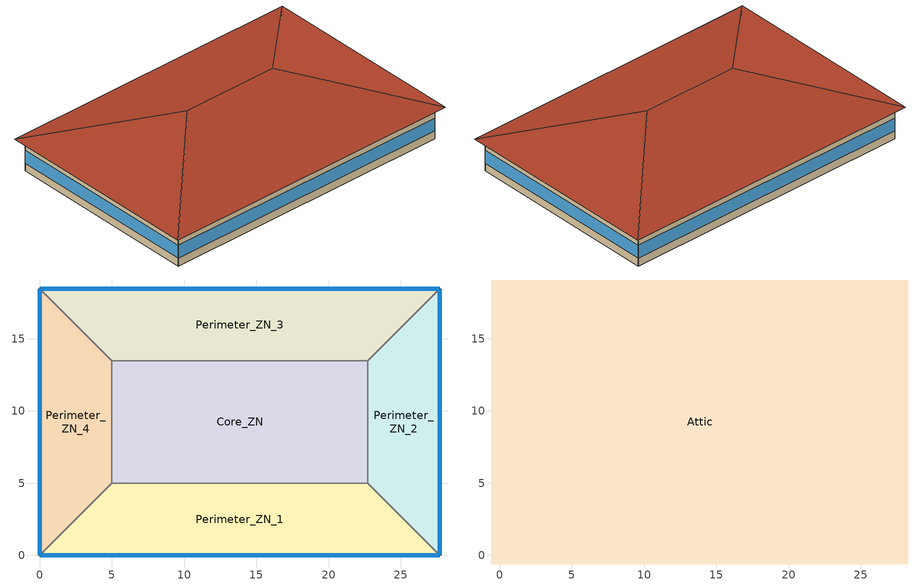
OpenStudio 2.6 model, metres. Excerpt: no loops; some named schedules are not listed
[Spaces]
Perimeter_ZN_1
 floor ground: 22.69,5 27.69,0 0,0 5,5 z0
 wall outside: 0,0 27.69,0 z0:3.05
 wall to Perimeter_ZN_4: 5,5 0,0 z0:3.05
 wall to Core_ZN: 22.69,5 5,5 z0:3.05
 wall to Perimeter_ZN_2: 27.69,0 22.69,5 z0:3.05
 window: 0.03,0 27.66,0 z0.76:1.98
Perimeter_ZN_2
 floor ground: 27.69,18.46 27.69,0 22.69,5 22.69,13.46 z0
 wall outside: 27.69,0 27.69,18.46 z0:3.05
 wall to Perimeter_ZN_3: 27.69,18.46 22.69,13.46 z0:3.05
 wall to Core_ZN: 22.69,13.46 22.69,5 z0:3.05
 window: 27.69,0.03 27.69,18.43 z0.76:1.99
Perimeter_ZN_3
 floor ground: 27.69,18.46 22.69,13.46 5,13.46 0,18.46 z0
 wall outside: 27.69,18.46 0,18.46 z0:3.05
 wall to Core_ZN: 5,13.46 22.69,13.46 z0:3.05
 wall to Perimeter_ZN_4: 0,18.46 5,13.46 z0:3.05
 window: 27.66,18.46 0.03,18.46 z0.76:1.98
Perimeter_ZN_4
 floor ground: 0,18.46 5,13.46 5,5 0,0 z0
 wall outside: 0,18.46 0,0 z0:3.05
 wall to Core_ZN: 5,5 5,13.46 z0:3.05
 window: 0,18.43 0,0.03 z0.76:1.99
Core_ZN
 floor ground: 22.69,13.46 22.69,5 5,5 5,13.46 z0
Attic
 floor outside: 28.29,19.06 27.69,18.46 0,18.46 -0.6,19.06 z3.05; -0.6,19.06 0,18.46 0,0 -0.6,-0.6 z3.05; 28.29,19.06 28.29,-0.6 27.69,0 27.69,18.46 z3.05; 27.69,0 28.29,-0.6 -0.6,-0.6 0,0 z3.05
 floor to Perimeter_ZN_4: 0,18.46 5,13.46 5,5 0,0 z3.05
 floor to Perimeter_ZN_1: 22.69,5 27.69,0 0,0 5,5 z3.05
 floor to Perimeter_ZN_2: 27.69,18.46 27.69,0 22.69,5 22.69,13.46 z3.05
 floor to Core_ZN: 22.69,13.46 22.69,5 5,5 5,13.46 z3.05
 floor to Perimeter_ZN_3: 27.69,18.46 22.69,13.46 5,13.46 0,18.46 z3.05
 roof outside: 18.46,9.23,6.33 28.29,-0.6,3.05 28.29,19.06,3.05; 18.46,9.23,6.33 28.29,19.06,3.05 -0.6,19.06,3.05 9.23,9.23,6.33; 9.23,9.23,6.33 -0.6,-0.6,3.05 28.29,-0.6,3.05 18.46,9.23,6.33; 9.23,9.23,6.33 -0.6,19.06,3.05 -0.6,-0.6,3.05
[Site]
Vancouver Intl AP_BC_CAN: Latitude {deg}=49.195; Longitude {deg}=-123.184; Time Zone {hr}=-8; Elevation {m}=4.3; Terrain=City
[Building]
SmallOffice-CAN_BC_Vancouver.Intl.AP.718920_CWEC2016.epw created: 2019-05-17 15:21:50 +0000: North Axis {deg}=0; Default Construction Set=BTAP-Mass at hdd = 2800.0; Standards Number of Stories=1; Standards Number of Above Ground Stories=1; Standards Building Type=NECB2017_SmallOffice
[Site:WaterMainsTemperature]
Calculation Method=Correlation; Annual Average Outdoor Air Temperature {C}=10.4083; Maximum Difference In Monthly Average Outdoor Air Temperatures {deltaC}=14.1
[Site:GroundTemperature:BuildingSurface]
19.527, 19.502, 19.536, 19.598, 20.002, 21.64, 22.225, 22.375, 21.449, 20.121, 19.802, 19.633
[SizingPeriod:DesignDay] Barometric Pressure {Pa}=101273; Sky Clearness=0; Rain Indicator=0; Snow Indicator=0; Day of Month=21; Daylight Saving Time Indicator=0; Humidity Indicating Type=Wetbulb; Dry-Bulb Temperature Range Modifier Type=DefaultMultipliers
Name | Maximum Dry-Bulb Temperature {C} | Daily Dry-Bulb Temperature Range {deltaC} | Humidity Indicating Conditions at Maximum Dry-Bulb | Wind Speed {m/s} | Wind Direction {deg} | Month | Day Type | Solar Model Indicator | ASHRAE Taub | ASHRAE Taud
Vancouver Intl AP Ann Clg .4% Condns DB=>MWB | 25.1 | 7.6 | 18.5 | 3.7 | 300 | 7 | SummerDesignDay | ASHRAETau | 0.359 | 2.485
Vancouver Intl AP Ann Htg 99.6% Condns DB | -6.1 | 0 | -6.1 | 3 | 100 | 12 | WinterDesignDay | ASHRAEClearSky
[Material:NoMass] Roughness=Smooth; Thermal Absorptance=0.9; Solar Absorptance=0.7
Name | Thermal Resistance {m2-K/W} | Visible Absorptance
Typical Carpet Pad | 0.21648 | 0.8
Typical Insulation 1 | 4.14482 | 0.7
Typical Insulation 2 | 2.90366 | 0.7
Typical Insulation 3 | 5.18133 | 0.7
Typical Carpet Pad 2 | 1.25503 | 0.8
Typical Carpet Pad 3 | 1.69459 | 0.8
Typical Insulation 4 | 0.476173 | 0.7
Typical Insulation 5 | 0.47619 | 0.7
[Material]
Name | Roughness | Thickness {m} | Conductivity {W/m-K} | Density {kg/m3} | Specific Heat {J/kg-K} | Thermal Absorptance | Solar Absorptance | Visible Absorptance
100mm Normalweight concrete floor | MediumSmooth | 0.1016 | 2.31 | 2322 | 832
G01 13mm gypsum board | Smooth | 0.0127 | 0.16 | 800 | 1090 | 0.9 | 0.7 | 0.5
G05 25mm wood | MediumSmooth | 0.0254 | 0.15 | 608 | 1630 | 0.9 | 0.5 | 0.5
4 in. Normalweight Concrete Floor | MediumRough | 0.1016 | 2.31 | 2322 | 832 | 0.9 | 0.7 | 0.7
1IN Stucco | Smooth | 0.0253 | 0.6918 | 1858 | 837 | 0.9 | 0.7 | 0.92
8IN CONCRETE HW RefBldg | Rough | 0.2032 | 1.311 | 2240 | 836.8 | 0.9 | 0.7 | 0.7
1/2IN Gypsum | Smooth | 0.0127 | 0.16 | 784.9 | 830 | 0.9 | 0.4 | 0.4
Metal Roof Surface; F08 Metal surface | Smooth | 0.0008 | 45.28 | 7824 | 500 | 0.9 | 0.7 | 0.7
6 in. Normalweight Concrete Floor | MediumRough | 0.1524 | 2.31 | 2322 | 832 | 0.9 | 0.7 | 0.7
[Construction]
BTAP-Int-Floor: 100mm Normalweight concrete floor, Typical Carpet Pad
BTAP-Int-Wall: G01 13mm gypsum board, G01 13mm gypsum board
BTAP-Int-Ceiling: Typical Carpet Pad, 100mm Normalweight concrete floor
BTAP-Ext-DaylightDiffuser: SimpleGlazing
BTAP-Int-Door: G05 25mm wood
BTAP-Ext-Floor-Mass:U-0.227: Typical Insulation 1, 4 in. Normalweight Concrete Floor, Typical Carpet Pad
BTAP-Ext-Wall-Mass:U-0.315: 1IN Stucco, 8IN CONCRETE HW RefBldg, Typical Insulation 2, 1/2IN Gypsum
BTAP-Ext-Roof-Metal:U-0.193: Metal Roof Surface, Typical Insulation 3
BTAP-Grnd-Floor-Mass:U-0.757: 6 in. Normalweight Concrete Floor, Typical Carpet Pad 2
BTAP-Grnd-Roof-Mass:U-0.568: 6 in. Normalweight Concrete Floor, Typical Carpet Pad 3
BTAP-Ext-Door:U-2.1: F08 Metal surface, Typical Insulation 4
BTAP-Ext-OverHeadDoor:U-2.1: Typical Insulation 5
BTAP-Ext-DaylightDiffuser:U=0.210 SHGC=0.600: SimpleGlazing:U=0.210 SHGC=0.600
[DefaultConstructionSet]
BTAP-Mass at hdd = 2800.0: Default Exterior Surface Constructions=BTAP-Mass at hdd = 2800.0; Default Interior Surface Constructions=Default Surface Constructions 2; Default Ground Contact Surface Constructions=BTAP-Mass at hdd = 2800.0 1; Default Exterior SubSurface Constructions=BTAP-Mass at hdd = 2800.0; Default Interior SubSurface Constructions=Default Sub Surface Constructions 2; Interior Partition Construction=BTAP-Int-Door
[DefaultSurfaceConstructions]
Name | Floor Construction | Wall Construction | Roof Ceiling Construction
Default Surface Constructions 2 | BTAP-Int-Floor | BTAP-Int-Wall | BTAP-Int-Ceiling
BTAP-Mass at hdd = 2800.0 | BTAP-Ext-Floor-Mass:U-0.227 | BTAP-Ext-Wall-Mass:U-0.315 | BTAP-Ext-Roof-Metal:U-0.193
BTAP-Mass at hdd = 2800.0 1 | BTAP-Grnd-Floor-Mass:U-0.757 | BTAP-Grnd-Roof-Mass:U-0.568 | BTAP-Grnd-Roof-Mass:U-0.568
[DefaultSubSurfaceConstructions]
Name | Fixed Window Construction | Operable Window Construction | Door Construction | Glass Door Construction | Overhead Door Construction | Skylight Construction | Tubular Daylight Dome Construction | Tubular Daylight Diffuser Construction
Default Sub Surface Constructions 2 | BTAP-Ext-DaylightDiffuser | BTAP-Ext-DaylightDiffuser | BTAP-Int-Door
BTAP-Mass at hdd = 2800.0 | BTAP-Ext-DaylightDiffuser:U=0.210 SHGC=0.600 | BTAP-Ext-DaylightDiffuser:U=0.210 SHGC=0.600 | BTAP-Ext-Door:U-2.1 | BTAP-Ext-DaylightDiffuser:U=0.210 SHGC=0.600 | BTAP-Ext-OverHeadDoor:U-2.1 | BTAP-Ext-DaylightDiffuser:U=0.210 SHGC=0.600 | BTAP-Ext-DaylightDiffuser:U=0.210 SHGC=0.600 | BTAP-Ext-DaylightDiffuser:U=0.210 SHGC=0.600
[WindowMaterial:SimpleGlazingSystem] Solar Heat Gain Coefficient=0.6; Visible Transmittance=0.21
Name | U-Factor {W/m2-K}
SimpleGlazing | 2.2
SimpleGlazing:U=0.210 SHGC=0.600 | 2.1
[Space]
Name | Space Type | Building Story | Thermal Zone | Part of Total Floor Area
Perimeter_ZN_1 | Space Function Office enclosed <= 25 m2 | Building Story 1 | Sp-Perimeter_ZN_1 Sys-3 Flr-1 Sch-A HPlcmt-south ZN | Yes
Attic | Space Function - undefined - | Building Story 2 | Sp-Attic Sys-0 Flr-2 Sch-- undefined - HPlcmt-core ZN | No
Perimeter_ZN_2 | Space Function Office enclosed <= 25 m2 | Building Story 1 | Sp-Perimeter_ZN_2 Sys-3 Flr-1 Sch-A HPlcmt-east ZN | Yes
Perimeter_ZN_3 | Space Function Office enclosed <= 25 m2 | Building Story 1 | Sp-Perimeter_ZN_3 Sys-3 Flr-1 Sch-A HPlcmt-north ZN | Yes
Perimeter_ZN_4 | Space Function Office enclosed <= 25 m2 | Building Story 1 | Sp-Perimeter_ZN_4 Sys-3 Flr-1 Sch-A HPlcmt-west ZN | Yes
Core_ZN | Space Function Office enclosed <= 25 m2 | Building Story 1 | Sp-Core_ZN Sys-3 Flr-1 Sch-A HPlcmt-core ZN | Yes
[BuildingStory]
Name | Nominal Z Coordinate {m}
Building Story 1 | 0
Building Story 2 | 3.05
[SpaceType] Standards Building Type=Space Function
Name | Default Schedule Set | Design Specification Outdoor Air Object | Standards Space Type
Space Function - undefined - | Space Function - undefined - Schedule Set | Space Function - undefined - Ventilation | - undefined -
Space Function Office enclosed <= 25 m2 | Space Function Office enclosed <= 25 m2 Schedule Set | Space Function Office enclosed <= 25 m2 Ventilation | Office enclosed <= 25 m2
[DesignSpecification:OutdoorAir] Outdoor Air Flow per Person {m3/s-person}=0; Outdoor Air Flow Air Changes per Hour {1/hr}=0
Name | Outdoor Air Flow per Floor Area {m3/s-m2} | Outdoor Air Method | Outdoor Air Flow Rate {m3/s}
Space Function - undefined - Ventilation | 0
Space Function Office enclosed <= 25 m2 Ventilation | 0.00042164 | Sum | 0
[DefaultScheduleSet] Infiltration Schedule=Always On
Name | Number of People Schedule | People Activity Level Schedule | Lighting Schedule | Electric Equipment Schedule
Space Function - undefined - Schedule Set
Space Function Office enclosed <= 25 m2 Schedule Set | NECB-A-Occupancy | NECB-Activity | NECB-A-Occupancy-NECB-A-Lighting-0.3-0.1-0.67-Light Ruleset | NECB-A-Electric-Equipment
[ThermostatSetpoint:DualSetpoint]
Name | Heating Setpoint Temperature Schedule | Cooling Setpoint Temperature Schedule
Space Function - undefined - Thermostat 2
Space Function Office enclosed <= 25 m2 Thermostat 6; Space Function Office enclosed <= 25 m2 Thermostat 7; Space Function Office enclosed <= 25 m2 Thermostat 8; Space Function Office enclosed <= 25 m2 Thermostat 9; Space Function Office enclosed <= 25 m2 Thermostat 10 | NECB-A-Thermostat Setpoint-Heating | NECB-A-Thermostat Setpoint-Cooling
[People:Definition]
Space Function Office enclosed <= 25 m2 People Definition: Number of People Calculation Method=People/Area; People per Space Floor Area {person/m2}=0.0500182; Fraction Radiant=0.3
[People]
Space Function Office enclosed <= 25 m2 People: People Definition=Space Function Office enclosed <= 25 m2 People Definition; Space or SpaceType=Space Function Office enclosed <= 25 m2; Work Efficiency Schedule=Work Efficiency Schedule; Clothing Insulation Schedule=Clothing Schedule; Air Velocity Schedule=Air Velocity Schedule; Multiplier=1
[Lights:Definition]
Space Function Office enclosed <= 25 m2 Lights Definition: Design Level Calculation Method=Watts/Area; Watts per Space Floor Area {W/m2}=9.99992; Fraction Radiant=0.5; Fraction Visible=0.2
[Lights]
Space Function Office enclosed <= 25 m2 Lights: Lights Definition=Space Function Office enclosed <= 25 m2 Lights Definition; Space or SpaceType=Space Function Office enclosed <= 25 m2; Fraction Replaceable=1
[ElectricEquipment:Definition]
Space Function Office enclosed <= 25 m2 Elec Equip Definition: Design Level Calculation Method=Watts/Area; Watts per Space Floor Area {W/m2}=7.50273; Fraction Radiant=0.5
[ElectricEquipment]
Space Function Office enclosed <= 25 m2 Elec Equip: Electric Equipment Definition=Space Function Office enclosed <= 25 m2 Elec Equip Definition; Space or SpaceType=Space Function Office enclosed <= 25 m2
[SpaceInfiltration:DesignFlowRate] Schedule=Always On Discrete; Design Flow Rate Calculation Method=Flow/ExteriorArea; Constant Term Coefficient=0; Temperature Term Coefficient=0; Velocity Term Coefficient=0.224; Velocity Squared Term Coefficient=0
Name | Space or SpaceType | Flow per Exterior Surface Area {m3/s-m2}
Attic Infiltration | Attic | 0.000228332
Perimeter_ZN_1 Infiltration | Perimeter_ZN_1 | 0.00025
Perimeter_ZN_2 Infiltration | Perimeter_ZN_2 | 0.00025
Perimeter_ZN_3 Infiltration | Perimeter_ZN_3 | 0.00025
Perimeter_ZN_4 Infiltration | Perimeter_ZN_4 | 0.00025
[ThermalZone] Use Ideal Air Loads=No
Name | Thermostat
Sp-Attic Sys-0 Flr-2 Sch-- undefined - HPlcmt-core ZN | Space Function - undefined - Thermostat 2
Sp-Perimeter_ZN_3 Sys-3 Flr-1 Sch-A HPlcmt-north ZN | Space Function Office enclosed <= 25 m2 Thermostat 6
Sp-Perimeter_ZN_2 Sys-3 Flr-1 Sch-A HPlcmt-east ZN | Space Function Office enclosed <= 25 m2 Thermostat 7
Sp-Perimeter_ZN_4 Sys-3 Flr-1 Sch-A HPlcmt-west ZN | Space Function Office enclosed <= 25 m2 Thermostat 8
Sp-Perimeter_ZN_1 Sys-3 Flr-1 Sch-A HPlcmt-south ZN | Space Function Office enclosed <= 25 m2 Thermostat 9
Sp-Core_ZN Sys-3 Flr-1 Sch-A HPlcmt-core ZN | Space Function Office enclosed <= 25 m2 Thermostat 10
[Sizing:Zone]
Sp-Attic Sys-0 Flr-2 Sch-- undefined - HPlcmt-core ZN: Zone Cooling Design Supply Air Temperature Input Method=SupplyAirTemperature; Zone Cooling Design Supply Air Temperature {C}=14; Zone Cooling Design Supply Air Temperature Difference {deltaC}=11.11; Zone Heating Design Supply Air Temperature Input Method=SupplyAirTemperature; Zone Heating Design Supply Air Temperature {C}=40; Zone Heating Design Supply Air Temperature Difference {deltaC}=11.11; Zone Cooling Design Supply Air Humidity Ratio {kg-H2O/kg-air}=0.0085; Zone Heating Design Supply Air Humidity Ratio {kg-H2O/kg-air}=0.008; Cooling Design Air Flow Method=DesignDay; Heating Design Air Flow Method=DesignDay; Account for Dedicated Outdoor Air System=No; Dedicated Outdoor Air System Control Strategy=NeutralSupplyAir; Dedicated Outdoor Air Low Setpoint Temperature for Design {C}=autosize; Dedicated Outdoor Air High Setpoint Temperature for Design {C}=autosize
[ZoneHVAC:Baseboard:Convective:Electric] Availability Schedule=Always On Discrete; Nominal Capacity {W}=autosize; Efficiency=1
Zone HVAC Baseboard Convective Electric 1; Zone HVAC Baseboard Convective Electric 2; Zone HVAC Baseboard Convective Electric 3; Zone HVAC Baseboard Convective Electric 4; Zone HVAC Baseboard Convective Electric 5
[AvailabilityManager:NightCycle] Control Type=CycleOnAny; Thermostat Tolerance {deltaC}=1; Cycling Run Time {s}=3600
Availability Manager Night Cycle 1; Availability Manager Night Cycle 2; Availability Manager Night Cycle 3
[Coil:Cooling:DX:VariableSpeed:SpeedData] Reference Unit Gross Rated Total Cooling Capacity {W}=8914.19; Reference Unit Gross Rated Sensible Heat Ratio=0.79; Reference Unit Rated Air Flow Rate {m3/s}=0.944
Name | Reference Unit Gross Rated Cooling COP | Total Cooling Capacity Function of Temperature Curve | Total Cooling Capacity Function of Air Flow Fraction Curve | Energy Input Ratio Function of Temperature Curve | Energy Input Ratio Function of Air Flow Fraction Curve
Coil Cooling DX Variable Speed Speed Data 1 | 3.95 | Mitsubishi Hyper Heating VRF CCAPFT curve | Mitsubishi Hyper Heating VRF CCAPFFF curve | Mitsubishi Hyper Heating VRF CEIRFT curve | Mitsubishi Hyper Heating VRF CEIRFFF curve
Coil Cooling DX Variable Speed Speed Data 2 | 3.66 | Mitsubishi Hyper Heating VRF CCAPFT curve 1 | Mitsubishi Hyper Heating VRF CCAPFFF curve 1 | Mitsubishi Hyper Heating VRF CEIRFT curve 1 | Mitsubishi Hyper Heating VRF CEIRFFF curve 1
Coil Cooling DX Variable Speed Speed Data 3 | 4.11 | Mitsubishi Hyper Heating VRF CCAPFT curve 2 | Mitsubishi Hyper Heating VRF CCAPFFF curve 2 | Mitsubishi Hyper Heating VRF CEIRFT curve 2 | Mitsubishi Hyper Heating VRF CEIRFFF curve 2
Coil Cooling DX Variable Speed Speed Data 4 | 3.66 | Mitsubishi Hyper Heating VRF CCAPFT curve 3 | Mitsubishi Hyper Heating VRF CCAPFFF curve 3 | Mitsubishi Hyper Heating VRF CEIRFT curve 3 | Mitsubishi Hyper Heating VRF CEIRFFF curve 3
Coil Cooling DX Variable Speed Speed Data 5 | 3.95 | Mitsubishi Hyper Heating VRF CCAPFT curve 4 | Mitsubishi Hyper Heating VRF CCAPFFF curve 4 | Mitsubishi Hyper Heating VRF CEIRFT curve 4 | Mitsubishi Hyper Heating VRF CEIRFFF curve 4
[Coil:Heating:DX:VariableSpeed:SpeedData] Reference Unit Gross Rated Heating Capacity {W}=9124.85; Reference Unit Rated Air Flow Rate {m3/s}=0.653
Name | Reference Unit Gross Rated Heating COP | Heating Capacity Function of Temperature Curve | Total  Heating Capacity Function of Air Flow Fraction Curve | Energy Input Ratio Function of Temperature Curve | Energy Input Ratio Function of Air Flow Fraction Curve
Coil Heating DX Variable Speed Speed Data 1 | 4 | Mitsubishi Hyper Heating VRF HCAPFT curve | Mitsubishi Hyper Heating VRF HCAPFFF curve | Mitsubishi Hyper Heating VRF HEIRFT curve | Mitsubishi Hyper Heating VRF HEIRFFF curve
Coil Heating DX Variable Speed Speed Data 2 | 4 | Mitsubishi Hyper Heating VRF HCAPFT curve 1 | Mitsubishi Hyper Heating VRF HCAPFFF curve 1 | Mitsubishi Hyper Heating VRF HEIRFT curve 1 | Mitsubishi Hyper Heating VRF HEIRFFF curve 1
Coil Heating DX Variable Speed Speed Data 3 | 3.95 | Mitsubishi Hyper Heating VRF HCAPFT curve 2 | Mitsubishi Hyper Heating VRF HCAPFFF curve 2 | Mitsubishi Hyper Heating VRF HEIRFT curve 2 | Mitsubishi Hyper Heating VRF HEIRFFF curve 2
Coil Heating DX Variable Speed Speed Data 4 | 4 | Mitsubishi Hyper Heating VRF HCAPFT curve 3 | Mitsubishi Hyper Heating VRF HCAPFFF curve 3 | Mitsubishi Hyper Heating VRF HEIRFT curve 3 | Mitsubishi Hyper Heating VRF HEIRFFF curve 3
Coil Heating DX Variable Speed Speed Data 5 | 4 | Mitsubishi Hyper Heating VRF HCAPFT curve 4 | Mitsubishi Hyper Heating VRF HCAPFFF curve 4 | Mitsubishi Hyper Heating VRF HEIRFT curve 4 | Mitsubishi Hyper Heating VRF HEIRFFF curve 4
[Schedule:Ruleset]
Always On: Default Day Schedule=Always On Default
Clothing Schedule: Default Day Schedule=Clothing Schedule Default Winter Clothes
Air Velocity Schedule: Default Day Schedule=Air Velocity Schedule Default
Work Efficiency Schedule: Default Day Schedule=Work Efficiency Schedule Default
NECB-A-Occupancy: Default Day Schedule=NECB-A-Occupancy Default
NECB-Activity: Default Day Schedule=NECB-Activity Default; Summer Design Day Schedule=NECB-Activity Summer Design Day; Winter Design Day Schedule=NECB-Activity Winter Design Day
NECB-A-Occupancy-NECB-A-Lighting-0.3-0.1-0.67-Light Ruleset: Default Day Schedule=NECB-A-Occupancy-NECB-A-Lighting-0.3-0.1-0.67-Light Default
NECB-A-Electric-Equipment: Default Day Schedule=NECB-A-Electric-Equipment Default
NECB-A-Thermostat Setpoint-Heating: Default Day Schedule=NECB-A-Thermostat Setpoint-Heating Default
NECB-A-Thermostat Setpoint-Cooling: Default Day Schedule=NECB-A-Thermostat Setpoint-Cooling Default
[Schedule:Day]
NECB-A-Occupancy Default: 7, 0, 0, 8, 0, 0.1, 9, 0, 0.7, 12, 0, 0.9, 14, 0, 0.5, 17, 0, 0.9, 18, 0, 0.7, 19, 0, 0.3, 23, 0, 0.1, 24, 0, 0
NECB-Activity Default; NECB-Activity Winter Design Day; NECB-Activity Summer Design Day: 24, 0, 130
NECB-A-Occupancy-NECB-A-Lighting-0.3-0.1-0.67-Light Default: 7, 0, 0.03495, 8, 0, 0.2097, 9, 0, 0.8, 17, 0, 0.9, 18, 0, 0.8, 19, 0, 0.5, 21, 0, 0.2097, 23, 0, 0.0699, 24, 0, 0.03495
NECB-A-Electric-Equipment Default: 7, 0, 0.2, 8, 0, 0.3, 9, 0, 0.8, 18, 0, 0.9, 19, 0, 0.5, 21, 0, 0.3, 24, 0, 0.2
NECB-A-Thermostat Setpoint-Heating Default: 6, 0, 18, 7, 0, 20, 21, 0, 22, 24, 0, 18
NECB-A-Thermostat Setpoint-Cooling Default: 6, 0, 35, 21, 0, 24, 24, 0, 35
[Schedule:Rule] Date Specification Type=DateRange; Start Month=1; Start Day=1; End Month=12; End Day=31
Name | Schedule Ruleset | Rule Order | Day Schedule | Apply Monday | Apply Tuesday | Apply Wednesday | Apply Thursday | Apply Friday | Apply Saturday | Apply Sunday
Schedule Rule 2 | NECB-A-Occupancy | 2 | NECB-A-Occupancy Default|Wkdy Day | Yes | Yes | Yes | Yes | Yes
Schedule Rule 3 | NECB-A-Occupancy | 1 | NECB-A-Occupancy Sat Day |  |  |  |  |  | Yes
Schedule Rule 4 | NECB-A-Occupancy | 0 | NECB-A-Occupancy Sun|Hol Day |  |  |  |  |  |  | Yes
Schedule Rule 5 | NECB-A-Occupancy-NECB-A-Lighting-0.3-0.1-0.67-Light Ruleset | 2 | NECB-A-Occupancy-NECB-A-Lighting-0.3-0.1-0.67-Default|Wkdy-Light Day | Yes | Yes | Yes | Yes | Yes
Schedule Rule 6 | NECB-A-Occupancy-NECB-A-Lighting-0.3-0.1-0.67-Light Ruleset | 1 | NECB-A-Occupancy-NECB-A-Lighting-0.3-0.1-0.67-Sat-Light Day |  |  |  |  |  | Yes
Schedule Rule 7 | NECB-A-Occupancy-NECB-A-Lighting-0.3-0.1-0.67-Light Ruleset | 0 | NECB-A-Occupancy-NECB-A-Lighting-0.3-0.1-0.67-Sun|Hol-Light Day |  |  |  |  |  |  | Yes
Schedule Rule 8 | NECB-A-Electric-Equipment | 2 | NECB-A-Electric-Equipment Default|Wkdy Day | Yes | Yes | Yes | Yes | Yes
Schedule Rule 11 | NECB-A-Thermostat Setpoint-Heating | 2 | NECB-A-Thermostat Setpoint-Heating Default|Wkdy Day | Yes | Yes | Yes | Yes | Yes
Schedule Rule 12 | NECB-A-Thermostat Setpoint-Heating | 1 | NECB-A-Thermostat Setpoint-Heating Sat Day |  |  |  |  |  | Yes
Schedule Rule 13 | NECB-A-Thermostat Setpoint-Heating | 0 | NECB-A-Thermostat Setpoint-Heating Sun|Hol Day |  |  |  |  |  |  | Yes
Schedule Rule 14 | NECB-A-Thermostat Setpoint-Cooling | 2 | NECB-A-Thermostat Setpoint-Cooling Default|Wkdy Day | Yes | Yes | Yes | Yes | Yes
Schedule Rule 15 | NECB-A-Thermostat Setpoint-Cooling | 1 | NECB-A-Thermostat Setpoint-Cooling Sat Day |  |  |  |  |  | Yes
Schedule Rule 16 | NECB-A-Thermostat Setpoint-Cooling | 0 | NECB-A-Thermostat Setpoint-Cooling Sun|Hol Day |  |  |  |  |  |  | Yes
[Schedule:Constant]
Always On Discrete: Value=1
[Curve:Biquadratic] Minimum Value of x=15
Name | Coefficient1 Constant | Coefficient2 x | Coefficient3 x**2 | Coefficient4 y | Coefficient5 y**2 | Coefficient6 x*y | Maximum Value of x | Minimum Value of y | Maximum Value of y
Mitsubishi Hyper Heating VRF CCAPFT curve; Mitsubishi Hyper Heating VRF CCAPFT curve 1; Mitsubishi Hyper Heating VRF CCAPFT curve 2; Mitsubishi Hyper Heating VRF CCAPFT curve 3; Mitsubishi Hyper Heating VRF CCAPFT curve 4 | 0.178303 | 0.0531409 | -0.000326454 | 0.00852964 | -0.000128919 | -0.000313914 | 24 | -5 | 43
Mitsubishi Hyper Heating VRF CEIRFT curve; Mitsubishi Hyper Heating VRF CEIRFT curve 1; Mitsubishi Hyper Heating VRF CEIRFT curve 2; Mitsubishi Hyper Heating VRF CEIRFT curve 3; Mitsubishi Hyper Heating VRF CEIRFT curve 4 | 0.4084 | 0.0256637 | -0.000468567 | -0.00718285 | 0.000344681 | 9.99616e-05 | 24 | -5 | 43
Mitsubishi Hyper Heating VRF HCAPFT curve; Mitsubishi Hyper Heating VRF HCAPFT curve 1; Mitsubishi Hyper Heating VRF HCAPFT curve 2; Mitsubishi Hyper Heating VRF HCAPFT curve 3; Mitsubishi Hyper Heating VRF HCAPFT curve 4 | 1.41267 | -0.00563794 | -0.000543811 | 0.0255898 | -0.000337004 | -0.00108661 | 27 | -20 | 15
Mitsubishi Hyper Heating VRF HEIRFT curve; Mitsubishi Hyper Heating VRF HEIRFT curve 1; Mitsubishi Hyper Heating VRF HEIRFT curve 2; Mitsubishi Hyper Heating VRF HEIRFT curve 3; Mitsubishi Hyper Heating VRF HEIRFT curve 4 | 1.14888 | 0.0582594 | -0.00247355 | -0.0220304 | -7.01977e-05 | -0.00028168 | 27 | -20 | 15
[Curve:Quadratic] Coefficient3 x**2=0
Name | Coefficient1 Constant | Coefficient2 x | Minimum Value of x | Maximum Value of x
Mitsubishi Hyper Heating VRF CCAPFFF curve; Mitsubishi Hyper Heating VRF HCAPFFF curve; Mitsubishi Hyper Heating VRF CCAPFFF curve 1; Mitsubishi Hyper Heating VRF HCAPFFF curve 1; Mitsubishi Hyper Heating VRF CCAPFFF curve 2; Mitsubishi Hyper Heating VRF HCAPFFF curve 2; Mitsubishi Hyper Heating VRF CCAPFFF curve 3; Mitsubishi Hyper Heating VRF HCAPFFF curve 3; Mitsubishi Hyper Heating VRF CCAPFFF curve 4; Mitsubishi Hyper Heating VRF HCAPFFF curve 4 | 0.8 | 0.2 | 0.5 | 1.5
Mitsubishi Hyper Heating VRF CEIRFFF curve; Mitsubishi Hyper Heating VRF HEIRFFF curve; Mitsubishi Hyper Heating VRF CEIRFFF curve 1; Mitsubishi Hyper Heating VRF HEIRFFF curve 1; Mitsubishi Hyper Heating VRF CEIRFFF curve 2; Mitsubishi Hyper Heating VRF HEIRFFF curve 2; Mitsubishi Hyper Heating VRF CEIRFFF curve 3; Mitsubishi Hyper Heating VRF HEIRFFF curve 3; Mitsubishi Hyper Heating VRF CEIRFFF curve 4; Mitsubishi Hyper Heating VRF HEIRFFF curve 4 | 1 | 0 | 0 | 1
